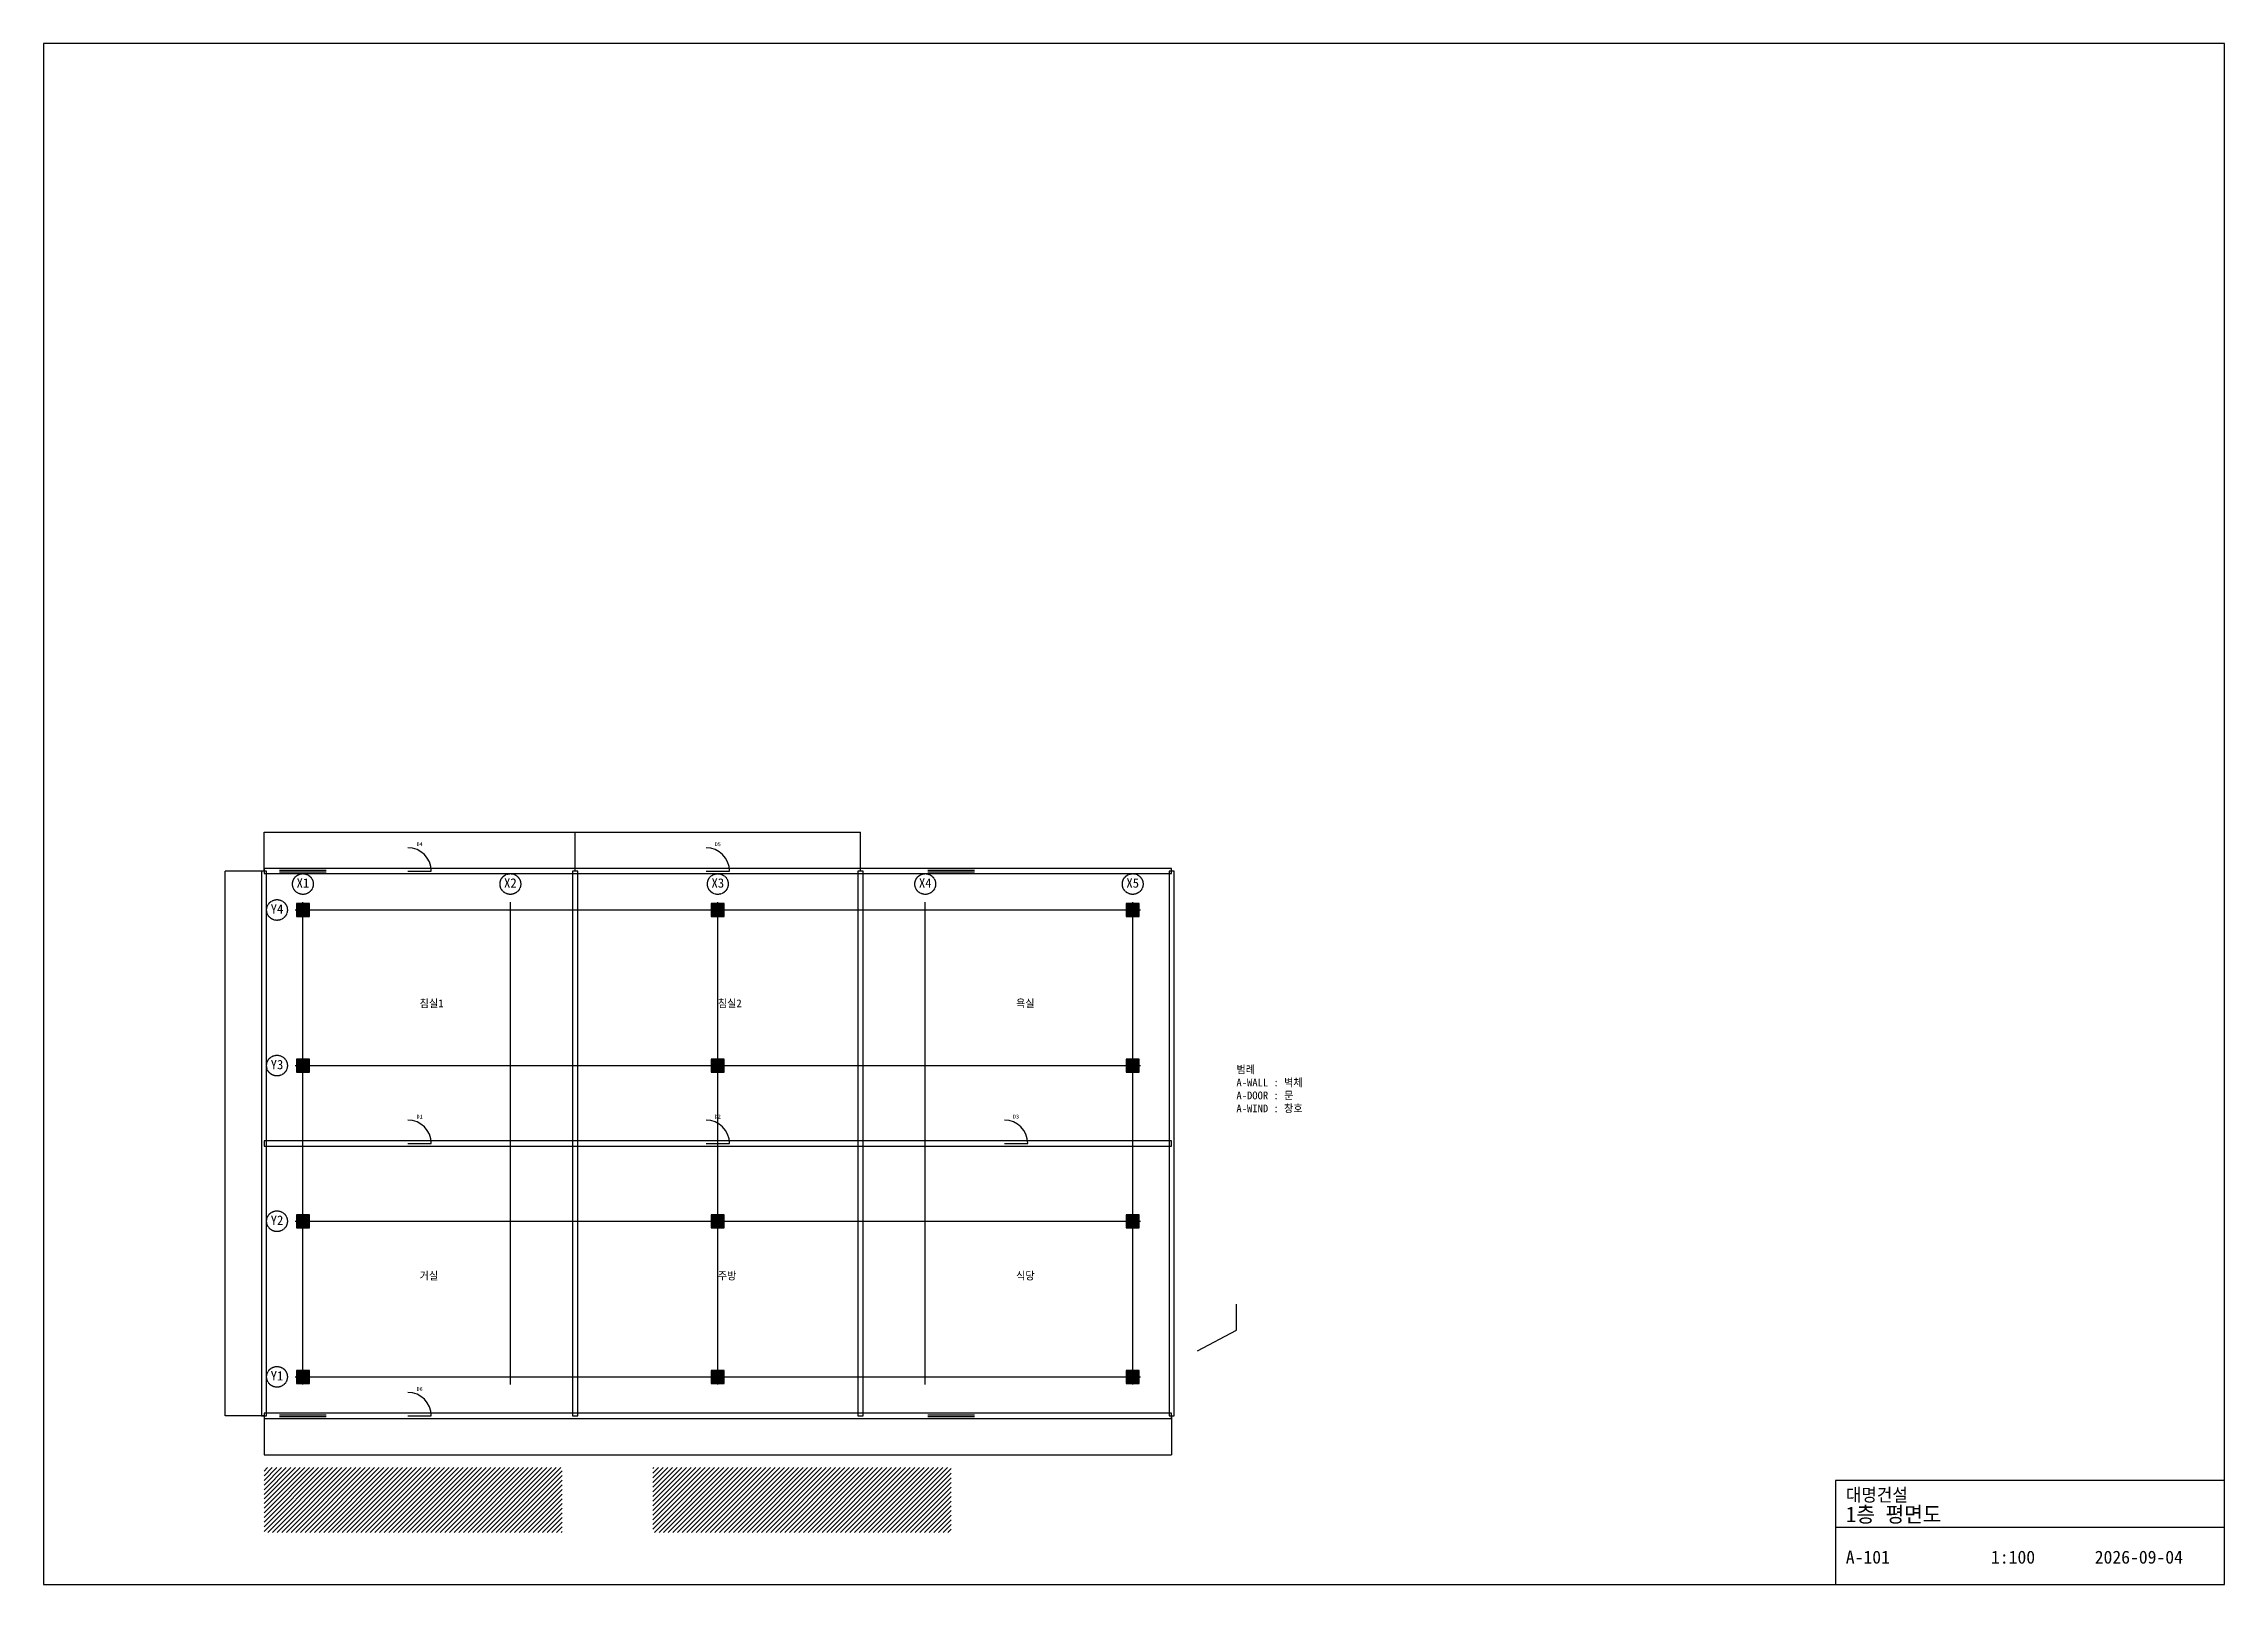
# Model space of a CAD drawing. Header units: millimetres. Extents: x 0 to 84100, y 0 to 59400.
import ezdxf
from ezdxf.enums import TextEntityAlignment as Align

# ---------------------------------------------------------------- set-up
doc = ezdxf.new("R2010")
doc.units = ezdxf.units.MM
doc.linetypes.add('CENTER', pattern=[5.08, 3.175, -0.635, 0.635, -0.635])
for name, color, linetype in [('A-COL', 1, 'CONTINUOUS'), ('A-DIM', 3, 'CONTINUOUS'), ('A-DOOR', 4, 'CONTINUOUS'), ('A-GRID', 8, 'CENTER'), ('A-HATCH', 2, 'CONTINUOUS'), ('A-TEXT', 7, 'CONTINUOUS'), ('A-WALL', 7, 'CONTINUOUS'), ('A-WALL2', 7, 'CONTINUOUS'), ('A-WIND', 6, 'CONTINUOUS'), ('TITLE', 7, 'CONTINUOUS')]:
    doc.layers.add(name, color=color, linetype=linetype)
doc.styles.add('OpenSansCondensed-Light', font='OpenSansCondensed-Light.ttf')
doc.dimstyles.new('EZDXF', dxfattribs={"dimtxt": 0.25, "dimasz": 0.175, "dimexe": 0.375, "dimexo": 0.125, "dimgap": 0.1, "dimtad": 1, "dimlfac": 100, "dimzin": 12, "dimdsep": 46, "dimtxsty": 'OpenSansCondensed-Light', "dimblk": 'ARCHTICK', "dimcen": 2.5, "dimazin": 3, "dimtfac": 0.5, "dimtmove": 2, "dimatfit": 3})

# ---------------------------------------------------------------- blocks, each defined once
blk = doc.blocks.new('TITLEBLOCK')
at = {"layer": 'TITLE'}
blk.add_line((0, 22), (150, 22), dxfattribs=at)
blk.add_lwpolyline([(0, 0), (150, 0), (150, 40), (0, 40)], close=True, dxfattribs=at)
for tag, p, height in [('PROJECT', (4, 32), 5), ('TITLE', (4, 24), 6), ('DWG_NO', (4, 8), 5), ('SCALE', (60, 8), 5), ('DATE', (100, 8), 5)]:
    blk.add_attdef(tag, p, '', height=height, dxfattribs=at)
blk = doc.blocks.new('GRID_BUBBLE')
at = {"layer": 'A-GRID'}
blk.add_circle((0, 0), 400, dxfattribs=at)
blk = doc.blocks.new('DOOR_900')
at = {"layer": 'A-DOOR'}
blk.add_line((0, 0), (900, 0), dxfattribs=at)
blk.add_arc((0, 0), 900, 0, 90, dxfattribs=at)
blk = doc.blocks.new('WIN_1800')
at = {"layer": 'A-WIND'}
for p, q in [((0, 60), (1800, 60)), ((0, 0), (1800, 0))]:
    blk.add_line(p, q, dxfattribs=at)
blk = doc.blocks.new('_ARCHTICK')
at = {"color": 0, "linetype": 'BYBLOCK', "const_width": 0.15}
blk.add_lwpolyline([(-0.5, -0.5), (0.5, 0.5)], dxfattribs=at)

msp = doc.modelspace()

# ---------------------------------------------------------------- hatches: boundary and pattern name
at = {"layer": 'A-COL'}
h = msp.add_hatch(color=1, dxfattribs=at)
h.dxf.hatch_style = 1
h.paths.add_polyline_path([(9750, 25750), (10250, 25750), (10250, 26250), (9750, 26250)])
h = msp.add_hatch(color=1, dxfattribs=at)
h.dxf.hatch_style = 1
h.paths.add_polyline_path([(25750, 25750), (26250, 25750), (26250, 26250), (25750, 26250)])
h = msp.add_hatch(color=1, dxfattribs=at)
h.dxf.hatch_style = 1
h.paths.add_polyline_path([(41750, 25750), (42250, 25750), (42250, 26250), (41750, 26250)])
h = msp.add_hatch(color=1, dxfattribs=at)
h.dxf.hatch_style = 1
h.paths.add_polyline_path([(9750, 19750), (10250, 19750), (10250, 20250), (9750, 20250)])
h = msp.add_hatch(color=1, dxfattribs=at)
h.dxf.hatch_style = 1
h.paths.add_polyline_path([(25750, 19750), (26250, 19750), (26250, 20250), (25750, 20250)])
h = msp.add_hatch(color=1, dxfattribs=at)
h.dxf.hatch_style = 1
h.paths.add_polyline_path([(41750, 19750), (42250, 19750), (42250, 20250), (41750, 20250)])
h = msp.add_hatch(color=1, dxfattribs=at)
h.dxf.hatch_style = 1
h.paths.add_polyline_path([(9750, 13750), (10250, 13750), (10250, 14250), (9750, 14250)])
h = msp.add_hatch(color=1, dxfattribs=at)
h.dxf.hatch_style = 1
h.paths.add_polyline_path([(25750, 13750), (26250, 13750), (26250, 14250), (25750, 14250)])
h = msp.add_hatch(color=1, dxfattribs=at)
h.dxf.hatch_style = 1
h.paths.add_polyline_path([(41750, 13750), (42250, 13750), (42250, 14250), (41750, 14250)])
h = msp.add_hatch(color=1, dxfattribs=at)
h.dxf.hatch_style = 1
h.paths.add_polyline_path([(9750, 7750), (10250, 7750), (10250, 8250), (9750, 8250)])
h = msp.add_hatch(color=1, dxfattribs=at)
h.dxf.hatch_style = 1
h.paths.add_polyline_path([(25750, 7750), (26250, 7750), (26250, 8250), (25750, 8250)])
h = msp.add_hatch(color=1, dxfattribs=at)
h.dxf.hatch_style = 1
h.paths.add_polyline_path([(41750, 7750), (42250, 7750), (42250, 8250), (41750, 8250)])
at = {"layer": 'A-HATCH'}
h = msp.add_hatch(dxfattribs=at)
h.set_pattern_fill('ANSI31', scale=40)
h.paths.add_polyline_path([(8500, 2000), (20000, 2000), (20000, 4500), (8500, 4500)])
h = msp.add_hatch(dxfattribs=at)
h.set_pattern_fill('ANSI31', scale=40)
h.paths.add_polyline_path([(23500, 2000), (35000, 2000), (35000, 4500), (23500, 4500)])

# ---------------------------------------------------------------- linework, layer by layer
at = {"layer": 'A-COL'}
for points in [[(9750, 25750), (10250, 25750), (10250, 26250), (9750, 26250)], [(25750, 25750), (26250, 25750), (26250, 26250), (25750, 26250)], [(41750, 25750), (42250, 25750), (42250, 26250), (41750, 26250)], [(9750, 19750), (10250, 19750), (10250, 20250), (9750, 20250)], [(25750, 19750), (26250, 19750), (26250, 20250), (25750, 20250)], [(41750, 19750), (42250, 19750), (42250, 20250), (41750, 20250)], [(9750, 13750), (10250, 13750), (10250, 14250), (9750, 14250)], [(25750, 13750), (26250, 13750), (26250, 14250), (25750, 14250)], [(41750, 13750), (42250, 13750), (42250, 14250), (41750, 14250)], [(9750, 7750), (10250, 7750), (10250, 8250), (9750, 8250)], [(25750, 7750), (26250, 7750), (26250, 8250), (25750, 8250)], [(41750, 7750), (42250, 7750), (42250, 8250), (41750, 8250)]]:
    msp.add_lwpolyline(points, close=True, dxfattribs=at)
at = {"layer": 'A-GRID'}
for p, q in [((10000, 7700), (10000, 26300)), ((18000, 7700), (18000, 26300)), ((26000, 7700), (26000, 26300)), ((34000, 7700), (34000, 26300)), ((42000, 7700), (42000, 26300)), ((9700, 26000), (42300, 26000)), ((9700, 20000), (42300, 20000)), ((9700, 14000), (42300, 14000)), ((9700, 8000), (42300, 8000))]:
    msp.add_line(p, q, dxfattribs=at)
at = {"layer": 'A-WALL'}
for points in [[(8400, 6500), (8600, 6500), (8600, 27500), (8400, 27500)], [(8500, 27400), (43500, 27400), (43500, 27600), (8500, 27600)], [(43400, 6500), (43600, 6500), (43600, 27500), (43400, 27500)], [(8500, 6400), (43500, 6400), (43500, 6600), (8500, 6600)]]:
    msp.add_lwpolyline(points, close=True, dxfattribs=at)
at = {"layer": 'A-WALL2'}
for points in [[(20400, 6500), (20600, 6500), (20600, 27500), (20400, 27500)], [(31400, 6500), (31600, 6500), (31600, 27500), (31400, 27500)], [(8500, 16900), (43500, 16900), (43500, 17100), (8500, 17100)]]:
    msp.add_lwpolyline(points, close=True, dxfattribs=at)
at = {"layer": 'TITLE'}
msp.add_lwpolyline([(0, 0), (84100, 0), (84100, 59400), (0, 59400)], close=True, dxfattribs=at)

# ---------------------------------------------------------------- block references
at = {"layer": 'A-DOOR'}
ref = msp.add_blockref('DOOR_900', (14050, 27500), dxfattribs=at)
ref.add_attrib('TAG', 'D4', dxfattribs={"height": 150}).set_placement((14500, 28460), align=Align.CENTER)
ref = msp.add_blockref('DOOR_900', (25550, 27500), dxfattribs=at)
ref.add_attrib('TAG', 'D5', dxfattribs={"height": 150}).set_placement((26000, 28460), align=Align.CENTER)
ref = msp.add_blockref('DOOR_900', (14050, 17000), dxfattribs=at)
ref.add_attrib('TAG', 'D1', dxfattribs={"height": 150}).set_placement((14500, 17960), align=Align.CENTER)
ref = msp.add_blockref('DOOR_900', (25550, 17000), dxfattribs=at)
ref.add_attrib('TAG', 'D2', dxfattribs={"height": 150}).set_placement((26000, 17960), align=Align.CENTER)
ref = msp.add_blockref('DOOR_900', (37050, 17000), dxfattribs=at)
ref.add_attrib('TAG', 'D3', dxfattribs={"height": 150}).set_placement((37500, 17960), align=Align.CENTER)
ref = msp.add_blockref('DOOR_900', (14050, 6500), dxfattribs=at)
ref.add_attrib('TAG', 'D6', dxfattribs={"height": 150}).set_placement((14500, 7460), align=Align.CENTER)
at = {"layer": 'A-GRID'}
ref = msp.add_blockref('GRID_BUBBLE', (10000, 27000), dxfattribs=at)
ref.add_attrib('LABEL', 'X1', dxfattribs={"height": 360}).set_placement((10000, 26860), align=Align.CENTER)
ref = msp.add_blockref('GRID_BUBBLE', (18000, 27000), dxfattribs=at)
ref.add_attrib('LABEL', 'X2', dxfattribs={"height": 360}).set_placement((18000, 26860), align=Align.CENTER)
ref = msp.add_blockref('GRID_BUBBLE', (26000, 27000), dxfattribs=at)
ref.add_attrib('LABEL', 'X3', dxfattribs={"height": 360}).set_placement((26000, 26860), align=Align.CENTER)
ref = msp.add_blockref('GRID_BUBBLE', (34000, 27000), dxfattribs=at)
ref.add_attrib('LABEL', 'X4', dxfattribs={"height": 360}).set_placement((34000, 26860), align=Align.CENTER)
ref = msp.add_blockref('GRID_BUBBLE', (42000, 27000), dxfattribs=at)
ref.add_attrib('LABEL', 'X5', dxfattribs={"height": 360}).set_placement((42000, 26860), align=Align.CENTER)
ref = msp.add_blockref('GRID_BUBBLE', (9000, 26000), dxfattribs=at)
ref.add_attrib('LABEL', 'Y4', dxfattribs={"height": 360}).set_placement((9000, 25860), align=Align.CENTER)
ref = msp.add_blockref('GRID_BUBBLE', (9000, 20000), dxfattribs=at)
ref.add_attrib('LABEL', 'Y3', dxfattribs={"height": 360}).set_placement((9000, 19860), align=Align.CENTER)
ref = msp.add_blockref('GRID_BUBBLE', (9000, 14000), dxfattribs=at)
ref.add_attrib('LABEL', 'Y2', dxfattribs={"height": 360}).set_placement((9000, 13860), align=Align.CENTER)
ref = msp.add_blockref('GRID_BUBBLE', (9000, 8000), dxfattribs=at)
ref.add_attrib('LABEL', 'Y1', dxfattribs={"height": 360}).set_placement((9000, 7860), align=Align.CENTER)
at = {"layer": 'A-WIND'}
for p in [(9100, 27470), (34100, 27470), (9100, 6470), (34100, 6470)]:
    msp.add_blockref('WIN_1800', p, dxfattribs=at)
at = {"layer": 'TITLE', "xscale": 100, "yscale": 100}
msp.add_blockref('TITLEBLOCK', (69100, 0), dxfattribs=at).add_auto_attribs({'DWG_NO': 'A-101', 'TITLE': '1층 평면도', 'SCALE': '1:100', 'DATE': '2026-09-04', 'PROJECT': '대명건설'})

# ---------------------------------------------------------------- texts
at = {"layer": 'A-TEXT'}
for s, p in [('침실1', (14500, 22250)), ('침실2', (26000, 22250)), ('욕실', (37500, 22250)), ('거실', (14500, 11750)), ('주방', (26000, 11750)), ('식당', (37500, 11750))]:
    msp.add_text(s, height=300, dxfattribs=at).set_placement(p)
at = {"layer": 'A-TEXT', "insert": (46000, 20000), "char_height": 300, "width": 18000, "attachment_point": 1}
msp.add_mtext('범례\\P{\\fArial;}A-WALL : 벽체\\PA-DOOR : 문\\PA-WIND : 창호', dxfattribs=at)

# ---------------------------------------------------------------- dimensions: what is measured, and where the dimension line sits
at = {"layer": 'A-DIM'}
for base, p1, p2 in [((8500, 29000), (8500, 27500), (20500, 27500)), ((20500, 29000), (20500, 27500), (31500, 27500)), ((8500, 5000), (8500, 6500), (43500, 6500))]:
    msp.add_linear_dim(base=base, p1=p1, p2=p2, dimstyle='EZDXF', dxfattribs=at).render()
msp.add_linear_dim(base=(7000, 6500), p1=(8500, 6500), p2=(8500, 27500), angle=90, dimstyle='EZDXF', dxfattribs=at).render()

# ---------------------------------------------------------------- leaders
msp.add_leader([(44500, 9000), (46000, 9800), (46000, 10800)], dimstyle='EZDXF', dxfattribs=at)

doc.saveas('drawing.dxf')
